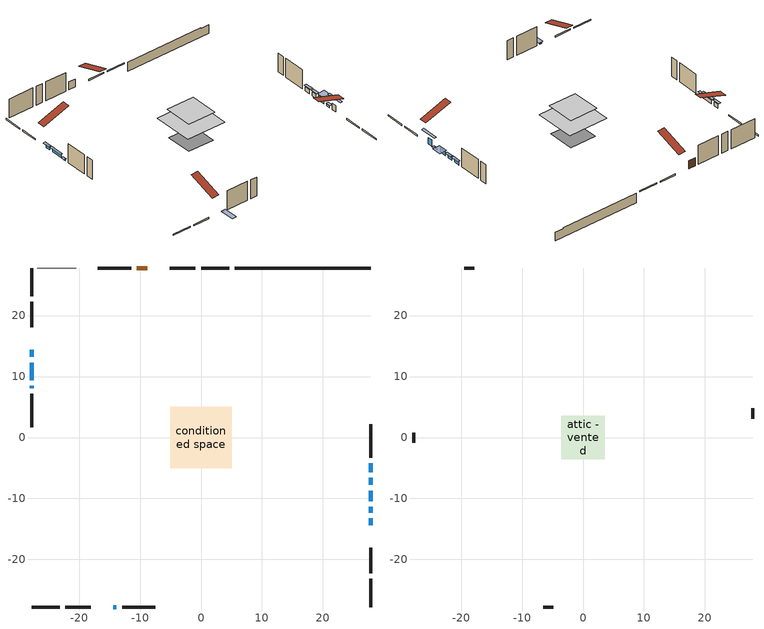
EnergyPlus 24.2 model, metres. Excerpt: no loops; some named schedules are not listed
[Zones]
conditioned space
 floor outside (Floor1 construction): -0.94,-0.94 -0.94,0.94 0.94,0.94 0.94,-0.94 z0.38
 floor adiabatic (AdiabaticFloorConstruction): -5.06,-5.06 -5.06,5.06 5.06,5.06 5.06,-5.06 z2.82
 floor foundation (Slab1 construction): -3.33,-3.33 -3.33,3.33 3.33,3.33 3.33,-3.33 z-1.98
 wall outside (RimJoist1 construction): 4.63,27.81 0,27.81 / -27.81,-27.81 -23.18,-27.81 / -27.81,27.81 -27.81,23.18 / 27.81,-27.81 27.81,-23.18 z0.38:0.68
 wall outside (RimJoist2 construction): -0.93,27.81 -5.1,27.81 / -22.25,-27.81 -18.08,-27.81 / -27.81,22.25 -27.81,18.08 / 27.81,-22.25 27.81,-18.08 z0.38:0.68
 wall outside (AdiabaticWallConstruction 1): -8.79,27.81 -10.52,27.81 z0.38:2.41
 wall outside (AdiabaticWallConstruction): 27.81,-14.38 27.81,-13.26 z0.38:2.01; 27.81,-12.34 27.81,-11.4 z0.38:0.79; -14.38,-27.81 -13.87,-27.81 z0.38:0.54; 27.81,-10.47 27.81,-8.71 z0.38:1.58; -27.81,14.38 -27.81,13.21 / -27.81,12.29 -27.81,9.38 / 27.81,-7.79 27.81,-6.62 / 27.81,-5.69 27.81,-4.22 z0.38:1.35; -27.81,8.46 -27.81,8.1 z0.38:0.74
 wall outside (Wall1 construction): -11.45,27.81 -16.91,27.81 / -12.95,-27.81 -7.49,-27.81 / -27.81,7.17 -27.81,1.71 / 27.81,-3.29 27.81,2.17 z0.38:5.26
 wall foundation (FoundationWall1 construction): 5.56,27.81,-1.98 5.56,27.81,0.38 25.58,27.81,0.38 25.58,27.81,0.21 27.81,27.81,0.21 27.81,27.81,-1.98
 wall adiabatic (Wall4 construction): -20.44,27.81 -26.88,27.81 z0.38:5.26
 window (WindowConstruction 6): 27.81,-14.38 27.81,-13.27 z0.38:2
 window (WindowConstruction 8): 27.81,-12.34 27.81,-11.4 z0.38:0.79
 window (WindowConstruction 7): -14.38,-27.81 -13.87,-27.81 z0.38:0.53
 window (WindowConstruction): 27.81,-10.47 27.81,-8.72 z0.38:1.57
 window (WindowConstruction 1): -27.81,14.38 -27.81,13.21 z0.38:1.35
 window (WindowConstruction 2): -27.81,12.28 -27.81,9.39 z0.38:1.35
 window (WindowConstruction 3): -27.81,8.46 -27.81,8.1 z0.38:0.74
 window (WindowConstruction 4): 27.81,-7.79 27.81,-6.62 z0.38:1.35
 window (WindowConstruction 5): 27.81,-5.69 27.81,-4.22 z0.38:1.35
 door (Door): -8.8,27.81 -10.52,27.81 z0.38:2.41
 ceiling adiabatic (AdiabaticFloorConstruction): 5.06,-5.06 5.06,5.06 -5.06,5.06 -5.06,-5.06 z2.82
attic - vented
 floor to conditioned space (Floor2 construction Reversed): -3.58,-3.58 -3.58,3.58 3.58,3.58 3.58,-3.58 z5.26
 wall outside (Wall3 construction): -17.84,27.81 -19.51,27.81 / -6.56,-27.81 -4.89,-27.81 / -27.81,0.78 -27.81,-0.89 / 27.81,3.1 27.81,4.77 z0.38:5.26
 roof outside (Roof1 construction): -7.87,27.81,5.26 -7.87,20.84,7.58 -6.03,20.84,7.58 -6.03,27.81,5.26; -15.31,-27.81,5.26 -15.31,-20.84,7.58 -17.15,-20.84,7.58 -17.15,-27.81,5.26; -27.81,15.31,5.26 -20.84,15.31,7.58 -20.84,17.15,7.58 -27.81,17.15,5.26; 27.81,-15.31,5.26 20.84,-15.31,7.58 20.84,-17.15,7.58 27.81,-17.15,5.26
shading: 27.81,-11.74 27.81,-15.9 28.42,-15.9 28.42,-11.74 z3.53; 27.81,-11.25 27.81,-12.49 28.42,-12.49 28.42,-11.25 z0.93; -13.58,-27.81 -14.68,-27.81 -14.68,-31.47 -13.58,-31.47 z0.83; 27.81,-8.42 27.81,-10.77 29.63,-10.77 29.63,-8.42 z1.87; -27.81,12.91 -27.81,14.68 -28.42,14.68 -28.42,12.91 z1.64; -27.81,9.09 -27.81,12.58 -28.42,12.58 -28.42,9.09 z1.64; -27.81,7.8 -27.81,8.76 -28.42,8.76 -28.42,7.8 z1.04; 27.81,-6.32 27.81,-8.09 28.42,-8.09 28.42,-6.32 z1.64; 27.81,-3.92 27.81,-5.99 28.42,-5.99 28.42,-3.92 z1.64
[Building]
Building 1: Terrain=Suburbs
[Site:Location]
Edmonton Intl AP_AB: Latitude {deg}=53.31; Longitude {deg}=-113.58; Time Zone {hr}=-7; Elevation {m}=723; Keep Site Location Information=Yes
[Site:GroundTemperature:Shallow]
-1.56185, -3.61833, -3.78302, -2.80711, 1.11059, 5.01004, 8.39065, 10.5322, 10.7141, 8.97234, 5.67794, 1.89811
[Site:WaterMainsTemperature]
Calculation Method=Schedule; Temperature Schedule=mains temperature schedule
[Material] Roughness=Rough; Thermal Absorptance=0.9
Name | Thickness {m} | Conductivity {W/m-K} | Density {kg/m3} | Specific Heat {J/kg-K} | Solar Absorptance | Visible Absorptance
asphalt or fiberglass shingles | 0.00635 | 0.162714 | 1121.4 | 1465.45 | 0.4 | 0.4
ceiling loosefill ins | 0.254 | 0.0480833 | 16.02 | 1046.75 | 0.7 | 0.7
ceiling stud and cavity | 0.1397 | 0.288496 | 65.682 | 1177.47 | 0.7 | 0.7
concrete 4.0 in. | 0.1016 | 1.803125 | 2242.8 | 837.4 | 0.7 | 0.7
concrete 8.0 in. | 0.2032 | 1.803125 | 2242.8 | 837.4 | 0.7 | 0.7
door material | 0.04445 | 0.053851 | 512.64 | 1214.23 | 0.7 | 0.7
exterior vertical ins | 0.0457286 | 0.029427 | 32.04 | 1214.23 | 0.7 | 0.7
floor covering | 0.0127 | 0.0433444 | 54.468 | 1339.84 | 0.6 | 0.6
floor rigid ins; rim joist rigid ins; wall rigid ins | 0.051816 | 0.029427 | 32.04 | 1214.23 | 0.7 | 0.7
floor rigid ins 1; wall rigid ins 2 | 0.512978 | 0.029427 | 32.04 | 1214.23 | 0.7 | 0.7
floor stud and cavity | 0.1397 | 0.101559 | 92.3553 | 1139.71 | 0.7 | 0.7
floor stud and cavity 1 | 0.1397 | 1.75129 | 37.0049 | 1207.88 | 0.7 | 0.7
furniture material conditioned space 1 | 0.1524 | 0.115458 | 640.8 | 1214.23 | 0.6 | 0.6
gypsum board | 0.0127 | 0.160291 | 801 | 837.4 | 0.6 | 0.6
gypsum board 1 | 0.0127 | 0.160291 | 801 | 837.4 | 0.7 | 0.7
osb sheathing 0.5 in. | 0.0127 | 0.115458 | 512.64 | 1214.23 | 0.7 | 0.7
osb sheathing 0.75 in. | 0.01905 | 0.115458 | 512.64 | 1214.23 | 0.7 | 0.7
osb sheathing 2.0 in. | 0.0508 | 0.115458 | 512.64 | 1214.23 | 0.7 | 0.7
rim joist stud and cavity | 0.0508 | 0.0420812 | 125.044 | 1163.47 | 0.6 | 0.6
rim joist stud and cavity 1 | 0.0508 | 0.0311696 | 125.044 | 1163.47 | 0.6 | 0.6
wall rigid ins 1 | 0.051816 | 0.029427 | 32.04 | 1214.23 | 0.4 | 0.4
wall stud and cavity | 0.1397 | 0.234041 | 139.0536 | 1170.24 | 0.7 | 0.7
wall stud and cavity 1 | 0.0889 | 6.9971 | 50.32683 | 1063.81 | 0.6 | 0.6
wall stud and cavity 2 | 0.1397 | 0.18385 | 139.0536 | 1170.24 | 0.7 | 0.7
wall stud and cavity 3 | 0.0889 | 0.380278 | 52.3479 | 1209.89 | 0.7 | 0.7
wall stud and cavity 4 | 0.0889 | 0.391764 | 83.0341 | 1211.67 | 0.7 | 0.7
wood siding | 0.0254 | 0.102417 | 544.68 | 1172.36 | 0.4 | 0.4
wood siding 1 | 0.00254 | 0.102417 | 544.68 | 1172.36 | 0.4 | 0.4
wood siding 2; wood siding 3; wood siding 4 | 0.0254 | 0.102417 | 544.68 | 1172.36 | 0.7 | 0.7
[WindowMaterial:SimpleGlazingSystem]
Name | U-Factor {W/m2-K} | Solar Heat Gain Coefficient
WindowMaterial | 1.75904 | 0.39
WindowMaterial 1 | 1.86693 | 0.36
WindowMaterial 2 | 1.91405 | 0.34
WindowMaterial 3 | 2.69591 | 0.46
WindowMaterial 4 | 1.82093 | 0.37
WindowMaterial 5 | 1.69715 | 0.41
WindowMaterial 6 | 2.77995 | 0.31
WindowMaterial 7 | 2.11562 | 0.27
[Construction]
AdiabaticFloorConstruction: floor stud and cavity 1, floor rigid ins 1, osb sheathing 0.75 in., floor covering
AdiabaticWallConstruction: wood siding 3, wall rigid ins 2, wall stud and cavity 3, gypsum board
AdiabaticWallConstruction 1: wood siding 4, wall rigid ins 2, wall stud and cavity 3, gypsum board
Door: door material
Floor1 construction: floor stud and cavity, floor rigid ins, osb sheathing 0.75 in., floor covering
Floor2 construction Reversed: gypsum board, ceiling stud and cavity, ceiling loosefill ins
FoundationWall1 construction: concrete 8.0 in., gypsum board 1
furniture construction conditioned space 1: furniture material conditioned space 1
PartitionWallConstruction: gypsum board, wall stud and cavity 4, gypsum board
RimJoist1 construction: wood siding 2, rim joist rigid ins, osb sheathing 2.0 in., rim joist stud and cavity
RimJoist2 construction: wood siding 2, osb sheathing 2.0 in., rim joist stud and cavity 1
Roof1 construction: asphalt or fiberglass shingles
Slab1 construction: concrete 4.0 in.
Wall1 construction: wood siding, wall rigid ins, osb sheathing 0.5 in., wall stud and cavity, gypsum board
Wall3 construction: wood siding 1, wall stud and cavity 1
Wall4 construction: wall rigid ins 1, osb sheathing 0.5 in., wall stud and cavity 2, gypsum board
WindowConstruction: WindowMaterial
WindowConstruction 1; WindowConstruction 4: WindowMaterial 1
WindowConstruction 2: WindowMaterial 2
WindowConstruction 3: WindowMaterial 3
WindowConstruction 5: WindowMaterial 4
WindowConstruction 6: WindowMaterial 5
WindowConstruction 7: WindowMaterial 6
WindowConstruction 8: WindowMaterial 7
[Zone] Multiplier=1; Part of Total Floor Area=Yes
Name | Volume {m3}
attic - vented | 19.3031
conditioned space | 383.5
[Space]
Name | Zone | Volume {m3}
attic - vented 1 | attic - vented | 19.3031
conditioned space 1 | conditioned space | 383.5
[ZoneInfiltration:EffectiveLeakageArea]
infil attic - vented 1: Zone or Space=attic - vented 1; Schedule=Always On Discrete; Effective Air Leakage Area {cm2}=1780.52; Stack Coefficient=0.000500655; Wind Coefficient=1.51178e-05
[ZoneMixing]
whole house fan mix: Zone or Space=attic - vented; Schedule=Always On Continuous; Design Flow Rate Calculation Method=Flow/Zone; Design Flow Rate {m3/s}=0; Source Zone or Space=conditioned space
[SurfaceProperty:ExposedFoundationPerimeter]
Slab1: Exposed Perimeter Calculation Method=TotalExposedPerimeter; Total Exposed Perimeter {m}=22.247
[InternalMass] Zone or ZoneList=conditioned space; Space or SpaceList=conditioned space 1
Name | Construction | Surface Area {m2}
furniture mass conditioned space 1 | furniture construction conditioned space 1 | 60.096
partition wall mass | PartitionWallConstruction | 150.24
[Lights]
interior lighting: Zone or ZoneList or Space or SpaceList=conditioned space 1; Schedule=interior lighting schedule; Design Level Calculation Method=LightingLevel; Lighting Level {W}=343.2; Return Air Fraction=0; Fraction Radiant=0.6; Fraction Visible=0.2; Fraction Replaceable=1
[People]
occupants: Zone or ZoneList or Space or SpaceList=conditioned space 1; Number of People Schedule=occupants schedule; Number of People Calculation Method=People; Number of People=3; Fraction Radiant=0.314171; Sensible Heat Fraction=0.56303; Activity Level Schedule=occupants activity schedule; Carbon Dioxide Generation Rate {m3/s-W}=0; Enable ASHRAE 55 Comfort Warnings=No; Mean Radiant Temperature Calculation Type=EnclosureAveraged
[ElectricEquipment] Zone or ZoneList or Space or SpaceList=conditioned space 1; Design Level Calculation Method=EquipmentLevel
Name | Schedule | Design Level {W} | Fraction Latent | Fraction Radiant | Fraction Lost
clothes dryer | clothes dryer schedule | 140.772 | 0.015 | 0.081 | 0.85
clothes washer | clothes washer schedule | 32.1985 | 0.03 | 0.162 | 0.7
cooking range | cooking range schedule | 208.969 | 0.08 | 0.432 | 0.2
dishwasher | dishwasher schedule | 66.8632 | 0.3 | 0.18 | 0.4
fridge | fridge schedule | 72.9452 | 0 | 0.6 | 0
mech vent bath fan 0 | mech vent bath fan 0 schedule | 50.2 | 0 | 0 | 1
mech vent bath fan 1 | mech vent bath fan 1 schedule | 50.2 | 0 | 0 | 1
mech vent bath fan 2 | mech vent bath fan 2 schedule | 50.2 | 0 | 0 | 1
mech vent house fan | mech vent house fan schedule | 0 | 0 | 0 | 1
mech vent house fan cfis | mech vent house fan cfis schedule | 0 | 0 | 0 | 0
mech vent range fan 0 | mech vent range fan 0 schedule | 57 | 0 | 0 | 1
misc plug loads | misc plug loads schedule | 494.7 | 0.045 | 0.513 | 0.1
whole house fan | Always On Discrete | 0 | 0 | 0 | 1
[OtherEquipment] Zone or ZoneList or Space or SpaceList=conditioned space 1; Design Level Calculation Method=EquipmentLevel
Name | Fuel Type | Schedule | Design Level {W} | Fraction Latent | Fraction Radiant | Fraction Lost
clothes dryer 1 | Electricity | clothes dryer schedule | 0 | 0.015 | 0.081 | 0.85
cooking range 1 | Electricity | cooking range schedule | 0 | 0.08 | 0.432 | 0.2
general water use latent | None | general water use schedule | 59.3978 | 1 | 0 | 0
general water use sensible | None | general water use schedule | -58.539 | 0 | 0.6 | 0
mech vent house fan latent load | None | Always On Discrete | 0 | 1 | 0 | 0
mech vent house fan sensible load | None | Always On Discrete | 0 | 0 | 0 | 0
water heater energy adjustment1 | NaturalGas | Always On Discrete | 0.01 | 0 | 0 | 1
[ZoneInfiltration:DesignFlowRate] Zone or ZoneList or Space or SpaceList=conditioned space 1; Schedule=Always On Discrete; Design Flow Rate Calculation Method=Flow/Zone; Design Flow Rate {m3/s}=0
infil flow; natural vent flow; whole house fan flow
[AvailabilityManager:Scheduled]
furnace airloop Availability Manager: Schedule=Always On Discrete
[Foundation:Kiva]
Foundation Kiva 1: Initial Indoor Air Temperature {C}=18; Wall Height Above Grade {m}=0.379994; Wall Depth Below Slab {m}=0.2032; Custom Block Material Name 1=exterior vertical ins; Custom Block Depth 1 {m}=2.36001; Custom Block X Position 1 {m}=0.2159; Custom Block Z Position 1 {m}=0
[Foundation:Kiva:Settings]
Soil Conductivity {W/m-K}=0.849921; Soil Density {kg/m3}=1842.3; Soil Specific Heat {J/kg-K}=418.7; Ground Solar Absorptivity=0.9; Ground Thermal Absorptivity=0.9; Ground Surface Roughness {m}=0.03; Far-Field Width {m}=40; Deep-Ground Boundary Condition=ZeroFlux; Deep-Ground Depth {m}=40; Minimum Cell Dimension {m}=0.2; Maximum Cell Growth Coefficient=3; Simulation Timestep=Timestep
[Exterior:Lights]
exterior lighting: Schedule=exterior lighting schedule; Design Level {W}=75.6
[EnergyManagementSystem:GlobalVariable]
furnace_airloop_Fan_RTF
infil_program_Qfan
infil_program_Qinf
natural_vent_program_Qnv
natural_vent_program_Qwhf
[EnergyManagementSystem:Sensor]
Name | Output:Variable or Output:Meter Index Key | Output:Variable or Output:Meter
airflow_gain | infil flow | Infiltration Sensible Heat Gain Energy
airflow_gain_1 | natural vent flow | Infiltration Sensible Heat Gain Energy
airflow_gain_2 | whole house fan flow | Infiltration Sensible Heat Gain Energy
airflow_loss | infil flow | Infiltration Sensible Heat Loss Energy
airflow_loss_1 | natural vent flow | Infiltration Sensible Heat Loss Energy
airflow_loss_2 | whole house fan flow | Infiltration Sensible Heat Loss Energy
clg_load_cond |  | Cooling:EnergyTransfer:Zone:CONDITIONED SPACE
clg_sp_s; clg_sp_s_1 | cooling setpoint | Schedule Value
clothes_dryer_exhaust_0_sch_s | clothes dryer exhaust 0 schedule | Schedule Value
cool_season | cooling season schedule | Schedule Value
htg_load_cond |  | Heating:EnergyTransfer:Zone:CONDITIONED SPACE
htg_sp_s; htg_sp_s_1 | heating setpoint | Schedule Value
ig_ee_conv | clothes dryer | Electric Equipment Convective Heating Energy
ig_ee_conv_2 | cooking range | Electric Equipment Convective Heating Energy
ig_ee_conv_4 | fridge | Electric Equipment Convective Heating Energy
ig_ee_conv_5 | misc plug loads | Electric Equipment Convective Heating Energy
ig_ee_conv_6 | whole house fan | Electric Equipment Convective Heating Energy
ig_ee_rad | clothes dryer | Electric Equipment Radiant Heating Energy
ig_ee_rad_2 | cooking range | Electric Equipment Radiant Heating Energy
ig_ee_rad_4 | fridge | Electric Equipment Radiant Heating Energy
ig_ee_rad_5 | misc plug loads | Electric Equipment Radiant Heating Energy
ig_ee_rad_6 | whole house fan | Electric Equipment Radiant Heating Energy
ig_lgt_conv | interior lighting | Lights Convective Heating Energy
ig_lgt_rad | interior lighting | Lights Radiant Heating Energy
ig_lgt_vis | interior lighting | Lights Visible Radiation Heating Energy
ig_oe_conv | clothes dryer 1 | Other Equipment Convective Heating Energy
ig_oe_conv_1 | cooking range 1 | Other Equipment Convective Heating Energy
ig_oe_conv_2 | general water use latent | Other Equipment Convective Heating Energy
ig_oe_conv_3 | general water use sensible | Other Equipment Convective Heating Energy
ig_oe_conv_4 | water heater energy adjustment1 | Other Equipment Convective Heating Energy
ig_oe_rad | clothes dryer 1 | Other Equipment Radiant Heating Energy
ig_oe_rad_1 | cooking range 1 | Other Equipment Radiant Heating Energy
ig_oe_rad_2 | general water use latent | Other Equipment Radiant Heating Energy
ig_oe_rad_3 | general water use sensible | Other Equipment Radiant Heating Energy
ig_oe_rad_4 | water heater energy adjustment1 | Other Equipment Radiant Heating Energy
ig_ppl_conv | occupants | People Convective Heating Energy
ig_ppl_rad | occupants | People Radiant Heating Energy
im_conv | furniture mass conditioned space 1 | Surface Inside Face Convection Heat Gain Energy
im_conv_1 | partition wall mass | Surface Inside Face Convection Heat Gain Energy
im_ig | furniture mass conditioned space 1 | Surface Inside Face Internal Gains Radiation Heat Gain Energy
im_ig_1 | partition wall mass | Surface Inside Face Internal Gains Radiation Heat Gain Energy
im_lgt | furniture mass conditioned space 1 | Surface Inside Face Lights Radiation Heat Gain Energy
im_lgt_1 | partition wall mass | Surface Inside Face Lights Radiation Heat Gain Energy
im_sol | furniture mass conditioned space 1 | Surface Inside Face Solar Radiation Heat Gain Energy
im_sol_1 | partition wall mass | Surface Inside Face Solar Radiation Heat Gain Energy
im_surf | furniture mass conditioned space 1 | Surface Inside Face Net Surface Thermal Radiation Heat Gain Energy
im_surf_1 | partition wall mass | Surface Inside Face Net Surface Thermal Radiation Heat Gain Energy
mech_vent_bath_fan_0_sch_s | mech vent bath fan 0 schedule | Schedule Value
mech_vent_bath_fan_1_sch_s | mech vent bath fan 1 schedule | Schedule Value
mech_vent_bath_fan_2_sch_s | mech vent bath fan 2 schedule | Schedule Value
mech_vent_range_fan_0_sch_s | mech vent range fan 0 schedule | Schedule Value
mv_conv | mech vent bath fan 0 | Electric Equipment Convective Heating Energy
mv_conv_1 | mech vent bath fan 1 | Electric Equipment Convective Heating Energy
mv_conv_2 | mech vent bath fan 2 | Electric Equipment Convective Heating Energy
mv_conv_3 | mech vent house fan | Electric Equipment Convective Heating Energy
mv_conv_4 | mech vent house fan cfis | Electric Equipment Convective Heating Energy
mv_conv_5 | mech vent range fan 0 | Electric Equipment Convective Heating Energy
mv_conv_6 | mech vent house fan latent load | Other Equipment Convective Heating Energy
mv_conv_7 | mech vent house fan sensible load | Other Equipment Convective Heating Energy
mv_rad | mech vent bath fan 0 | Electric Equipment Radiant Heating Energy
mv_rad_1 | mech vent bath fan 1 | Electric Equipment Radiant Heating Energy
mv_rad_2 | mech vent bath fan 2 | Electric Equipment Radiant Heating Energy
mv_rad_3 | mech vent house fan | Electric Equipment Radiant Heating Energy
mv_rad_4 | mech vent house fan cfis | Electric Equipment Radiant Heating Energy
mv_rad_5 | mech vent range fan 0 | Electric Equipment Radiant Heating Energy
mv_rad_6 | mech vent house fan latent load | Other Equipment Radiant Heating Energy
mv_rad_7 | mech vent house fan sensible load | Other Equipment Radiant Heating Energy
natural_vent_s | natural vent schedule | Schedule Value
out_pb_s |  | Site Outdoor Air Barometric Pressure
out_wt_s |  | Site Outdoor Air Humidity Ratio
site_vw_s |  | Site Wind Speed
ss_back_out | Window1 | Surface Window Shortwave from Zone Back Out Window Heat Transfer Rate
ss_back_out_1 | Window12 | Surface Window Shortwave from Zone Back Out Window Heat Transfer Rate
ss_back_out_2 | Window3 | Surface Window Shortwave from Zone Back Out Window Heat Transfer Rate
ss_back_out_3 | Window4 | Surface Window Shortwave from Zone Back Out Window Heat Transfer Rate
ss_back_out_4 | Window5 | Surface Window Shortwave from Zone Back Out Window Heat Transfer Rate
ss_back_out_5 | Window6 | Surface Window Shortwave from Zone Back Out Window Heat Transfer Rate
ss_back_out_6 | Window7 | Surface Window Shortwave from Zone Back Out Window Heat Transfer Rate
ss_back_out_7 | Window8 | Surface Window Shortwave from Zone Back Out Window Heat Transfer Rate
ss_back_out_8 | Window9 | Surface Window Shortwave from Zone Back Out Window Heat Transfer Rate
ss_conv | Door1 | Surface Inside Face Convection Heat Gain Energy
ss_conv_1 | Window1 | Surface Inside Face Convection Heat Gain Energy
ss_conv_2 | Window12 | Surface Inside Face Convection Heat Gain Energy
ss_conv_3 | Window3 | Surface Inside Face Convection Heat Gain Energy
ss_conv_4 | Window4 | Surface Inside Face Convection Heat Gain Energy
ss_conv_5 | Window5 | Surface Inside Face Convection Heat Gain Energy
ss_conv_6 | Window6 | Surface Inside Face Convection Heat Gain Energy
ss_conv_7 | Window7 | Surface Inside Face Convection Heat Gain Energy
ss_conv_8 | Window8 | Surface Inside Face Convection Heat Gain Energy
ss_conv_9 | Window9 | Surface Inside Face Convection Heat Gain Energy
ss_ig | Door1 | Surface Inside Face Internal Gains Radiation Heat Gain Energy
ss_ig_1 | Window1 | Surface Inside Face Internal Gains Radiation Heat Gain Energy
ss_ig_2 | Window12 | Surface Inside Face Internal Gains Radiation Heat Gain Energy
ss_ig_3 | Window3 | Surface Inside Face Internal Gains Radiation Heat Gain Energy
ss_ig_4 | Window4 | Surface Inside Face Internal Gains Radiation Heat Gain Energy
ss_ig_5 | Window5 | Surface Inside Face Internal Gains Radiation Heat Gain Energy
ss_ig_6 | Window6 | Surface Inside Face Internal Gains Radiation Heat Gain Energy
ss_ig_7 | Window7 | Surface Inside Face Internal Gains Radiation Heat Gain Energy
ss_ig_8 | Window8 | Surface Inside Face Internal Gains Radiation Heat Gain Energy
ss_ig_9 | Window9 | Surface Inside Face Internal Gains Radiation Heat Gain Energy
ss_lgt | Door1 | Surface Inside Face Lights Radiation Heat Gain Energy
ss_sol | Door1 | Surface Inside Face Solar Radiation Heat Gain Energy
ss_surf | Door1 | Surface Inside Face Net Surface Thermal Radiation Heat Gain Energy
ss_surf_1 | Window1 | Surface Inside Face Net Surface Thermal Radiation Heat Gain Energy
ss_surf_2 | Window12 | Surface Inside Face Net Surface Thermal Radiation Heat Gain Energy
ss_surf_3 | Window3 | Surface Inside Face Net Surface Thermal Radiation Heat Gain Energy
ss_surf_4 | Window4 | Surface Inside Face Net Surface Thermal Radiation Heat Gain Energy
ss_surf_5 | Window5 | Surface Inside Face Net Surface Thermal Radiation Heat Gain Energy
ss_surf_6 | Window6 | Surface Inside Face Net Surface Thermal Radiation Heat Gain Energy
ss_surf_7 | Window7 | Surface Inside Face Net Surface Thermal Radiation Heat Gain Energy
ss_surf_8 | Window8 | Surface Inside Face Net Surface Thermal Radiation Heat Gain Energy
ss_surf_9 | Window9 | Surface Inside Face Net Surface Thermal Radiation Heat Gain Energy
ss_trans_in | Window1 | Surface Window Transmitted Solar Radiation Rate
ss_trans_in_1 | Window12 | Surface Window Transmitted Solar Radiation Rate
ss_trans_in_2 | Window3 | Surface Window Transmitted Solar Radiation Rate
ss_trans_in_3 | Window4 | Surface Window Transmitted Solar Radiation Rate
ss_trans_in_4 | Window5 | Surface Window Transmitted Solar Radiation Rate
ss_trans_in_5 | Window6 | Surface Window Transmitted Solar Radiation Rate
ss_trans_in_6 | Window7 | Surface Window Transmitted Solar Radiation Rate
ss_trans_in_7 | Window8 | Surface Window Transmitted Solar Radiation Rate
ss_trans_in_8 | Window9 | Surface Window Transmitted Solar Radiation Rate
ss_trans_out | Window1 | Surface Inside Face Initial Transmitted Diffuse Transmitted Out Window Solar Radiation Rate
ss_trans_out_1 | Window12 | Surface Inside Face Initial Transmitted Diffuse Transmitted Out Window Solar Radiation Rate
ss_trans_out_2 | Window3 | Surface Inside Face Initial Transmitted Diffuse Transmitted Out Window Solar Radiation Rate
ss_trans_out_3 | Window4 | Surface Inside Face Initial Transmitted Diffuse Transmitted Out Window Solar Radiation Rate
ss_trans_out_4 | Window5 | Surface Inside Face Initial Transmitted Diffuse Transmitted Out Window Solar Radiation Rate
ss_trans_out_5 | Window6 | Surface Inside Face Initial Transmitted Diffuse Transmitted Out Window Solar Radiation Rate
ss_trans_out_6 | Window7 | Surface Inside Face Initial Transmitted Diffuse Transmitted Out Window Solar Radiation Rate
ss_trans_out_7 | Window8 | Surface Inside Face Initial Transmitted Diffuse Transmitted Out Window Solar Radiation Rate
ss_trans_out_8 | Window9 | Surface Inside Face Initial Transmitted Diffuse Transmitted Out Window Solar Radiation Rate
s_conv | Floor1 | Surface Inside Face Convection Heat Gain Energy
s_conv_1 | Floor2 | Surface Inside Face Convection Heat Gain Energy
s_conv_10 | RimJoist2:180 | Surface Inside Face Convection Heat Gain Energy
s_conv_11 | RimJoist2:270 | Surface Inside Face Convection Heat Gain Energy
s_conv_12 | RimJoist2:90 | Surface Inside Face Convection Heat Gain Energy
s_conv_13 | Slab1 | Surface Inside Face Convection Heat Gain Energy
s_conv_14 | Wall1:0 | Surface Inside Face Convection Heat Gain Energy
s_conv_15 | Wall1:180 | Surface Inside Face Convection Heat Gain Energy
s_conv_16 | Wall1:270 | Surface Inside Face Convection Heat Gain Energy
s_conv_17 | Wall1:90 | Surface Inside Face Convection Heat Gain Energy
s_conv_18 | Wall4 | Surface Inside Face Convection Heat Gain Energy
s_conv_2 | FoundationWall1 | Surface Inside Face Convection Heat Gain Energy
s_conv_3 | inferred conditioned ceiling | Surface Inside Face Convection Heat Gain Energy
s_conv_4 | inferred conditioned floor | Surface Inside Face Convection Heat Gain Energy
s_conv_5 | RimJoist1:0 | Surface Inside Face Convection Heat Gain Energy
s_conv_6 | RimJoist1:180 | Surface Inside Face Convection Heat Gain Energy
s_conv_7 | RimJoist1:270 | Surface Inside Face Convection Heat Gain Energy
s_conv_8 | RimJoist1:90 | Surface Inside Face Convection Heat Gain Energy
s_conv_9 | RimJoist2:0 | Surface Inside Face Convection Heat Gain Energy
s_ig | Floor1 | Surface Inside Face Internal Gains Radiation Heat Gain Energy
